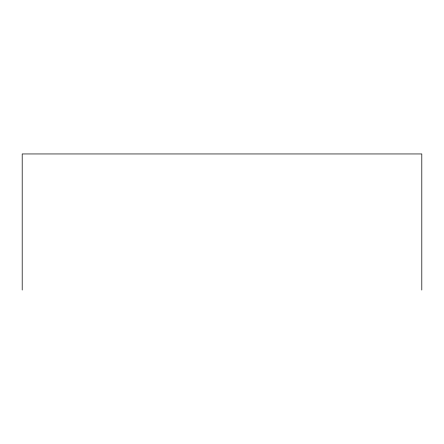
<?xml version="1.0" encoding="UTF-8"?>
<svg xmlns="http://www.w3.org/2000/svg" width="444" height="444" viewBox="0 0 444 444"><rect width="100%" height="100%" fill="white"/><g stroke="black" fill="none" stroke-linecap="round" stroke-linejoin="round"><path stroke-width="0.67" d="M421.8 290.049L421.8 153.951L22.2 153.951L22.2 290.049"/></g></svg>
